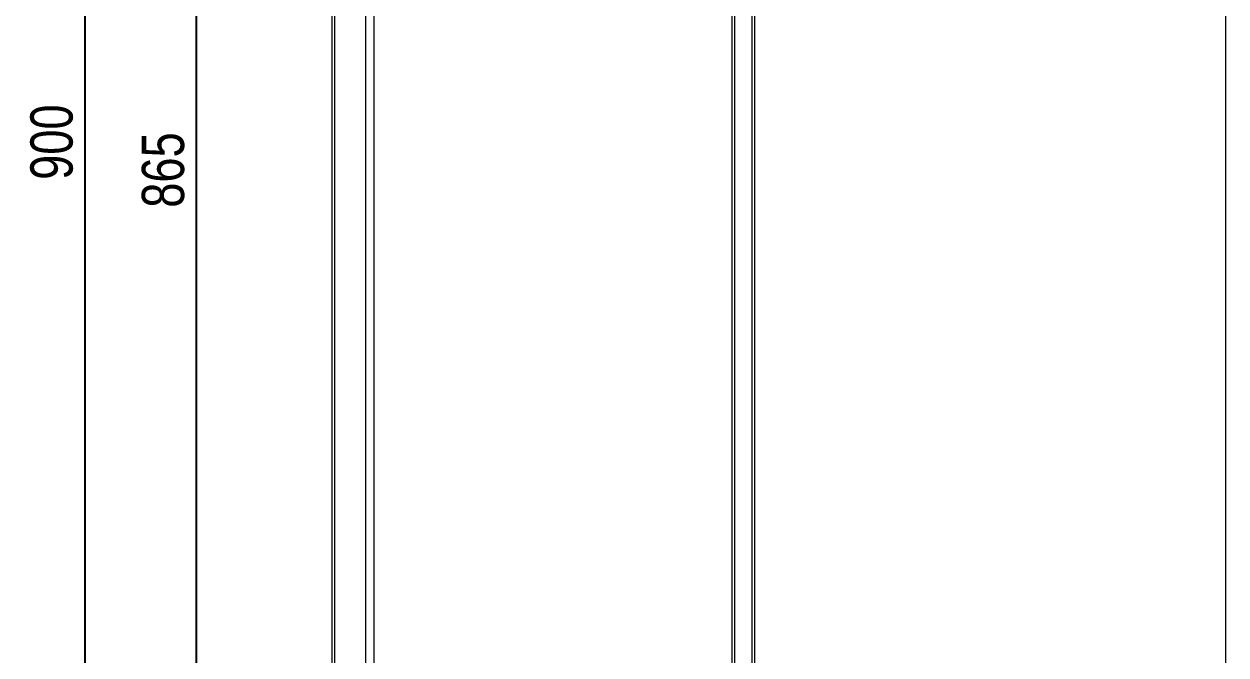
# Model space of a CAD drawing. Header units: millimetres. Extents: x 1880 to 5767, y 1200 to 3961.
# Drawn here: x 5000 to 5711, y 2841 to 3214 of the extents above; entities that cross this region are included whole.
import ezdxf

# ---------------------------------------------------------------- set-up
doc = ezdxf.new("R2010")
doc.units = ezdxf.units.MM
for name, color, linetype in [('BUSBAR', 3, 'Continuous'), ('FRAME070', 5, 'Continuous'), ('GR1-1', 3, 'Continuous')]:
    doc.layers.add(name, color=color, linetype=linetype)
doc.styles.add('TAMCO', font='cordia.shx', dxfattribs={"width": 0.8, "height": 25})
doc.dimstyles.new('TAMCO', dxfattribs={"dimtxt": 25, "dimasz": 12, "dimexe": 4, "dimexo": 8, "dimgap": 7, "dimtad": 2, "dimdec": 1, "dimdsep": 46, "dimtxsty": 'TAMCO', "dimblk": 'OPEN30', "dimcen": 2.5, "dimclrd": 4, "dimclre": 4, "dimclrt": 3, "dimadec": 0, "dimazin": 0, "dimtfac": 1, "dimtdec": 1, "dimtmove": 0, "dimatfit": 3, "dimldrblk": 'OPEN30', "dimfxl": 1, "dimarcsym": 0})

# ---------------------------------------------------------------- blocks, each defined once
blk = doc.blocks.new('_Open30')
at = {"color": 0, "linetype": 'ByBlock', "lineweight": -2}
for p, q in [((-1, 0.268), (0, 0)), ((0, 0), (-1, -0.268)), ((0, 0), (-1, 0))]:
    blk.add_line(p, q, dxfattribs=at)
blk = doc.blocks.new('*D44')
at = {"color": 4, "lineweight": -2}
for p, q in [((5174.29, 3561.23), (5098.09, 3561.23)), ((5102.09, 3549.23), (5102.09, 2708.23)), ((5174.29, 2696.23), (5098.09, 2696.23))]:
    blk.add_line(p, q, dxfattribs=at)
at = {"layer": 'DEFPOINTS', "color": 0}
for p in [(5182.29, 3561.23), (5102.09, 2696.23), (5182.29, 2696.23)]:
    blk.add_point(p, dxfattribs=at)
at = {"color": 4, "lineweight": -2, "xscale": 12, "yscale": 12, "zscale": 12}
for p, rotation in [((5102.09, 3561.23), 90), ((5102.09, 2696.23), 270)]:
    blk.add_blockref('_Open30', p, dxfattribs=dict(at, rotation=rotation))
at = {"color": 3, "lineweight": 9, "insert": (5082.59, 3127.73), "char_height": 25, "attachment_point": 5, "rotation": 90, "style": 'TAMCO'}
blk.add_mtext('865', dxfattribs=at)
blk = doc.blocks.new('*D59')
at = {"layer": 'BUSBAR', "color": 4, "lineweight": -2}
for p, q in [((5189.29, 3594.23), (5032.2, 3594.23)), ((5036.2, 3582.23), (5036.2, 2706.23)), ((5199.29, 2694.23), (5032.2, 2694.23))]:
    blk.add_line(p, q, dxfattribs=at)
at = {"layer": 'DEFPOINTS', "color": 0}
for p in [(5197.29, 3594.23), (5036.2, 2694.23), (5207.29, 2694.23)]:
    blk.add_point(p, dxfattribs=at)
at = {"layer": 'BUSBAR', "color": 4, "lineweight": -2, "xscale": 12, "yscale": 12, "zscale": 12}
for p, rotation in [((5036.2, 3594.23), 90), ((5036.2, 2694.23), 270)]:
    blk.add_blockref('_Open30', p, dxfattribs=dict(at, rotation=rotation))
at = {"layer": 'BUSBAR', "color": 3, "lineweight": 9, "insert": (5016.7, 3144.23), "char_height": 25, "attachment_point": 5, "rotation": 90, "style": 'TAMCO'}
blk.add_mtext('900', dxfattribs=at)

msp = doc.modelspace()

# ---------------------------------------------------------------- linework, layer by layer
at = {"lineweight": 9}
for p, q in [((5182.29, 3561.23), (5182.29, 2696.23)), ((5183.79, 3561.23), (5183.79, 2696.23)), ((5202.29, 2696.23), (5202.29, 3561.23)), ((5207.29, 2694.23), (5207.29, 3534.23)), ((5418.79, 3529.23), (5418.79, 2724.23)), ((5420.29, 3529.23), (5420.29, 2724.23))]:
    msp.add_line(p, q, dxfattribs=at)
at = {"layer": 'FRAME070', "lineweight": 9}
for q in [(5710.8, 3906.19), (5710.8, 3906.19), (5710.8, 3863.23), (5710.8, 3863.23)]:
    msp.add_line((5710.8, 1275.64), q, dxfattribs=at)
at = {"layer": 'GR1-1', "color": 0, "linetype": 'Continuous', "lineweight": 9}
for p, q in [((5430.79, 2694.23), (5430.79, 3594.23)), ((5432.29, 2694.23), (5432.29, 3594.23))]:
    msp.add_line(p, q, dxfattribs=at)

# ---------------------------------------------------------------- dimensions: what is measured, and where the dimension line sits
at = {"lineweight": 9}
dim = msp.add_linear_dim(base=(5102.09, 2696.23), p1=(5182.29, 3561.23), p2=(5182.29, 2696.23), angle=90, dimstyle='TAMCO', dxfattribs=at)
dim.commit()
dim.dimension.update_dxf_attribs({"geometry": '*D44', "text_midpoint": (5102.09, 3127.73), "dimtype": 160})
at = {"layer": 'BUSBAR', "color": 2, "lineweight": 9}
dim = msp.add_linear_dim(base=(5036.2, 2694.23), p1=(5197.29, 3594.23), p2=(5207.29, 2694.23), angle=90, dimstyle='TAMCO', dxfattribs=at)
dim.commit()
dim.dimension.update_dxf_attribs({"geometry": '*D59', "text_midpoint": (5016.7, 3144.23)})

doc.saveas('drawing.dxf')
